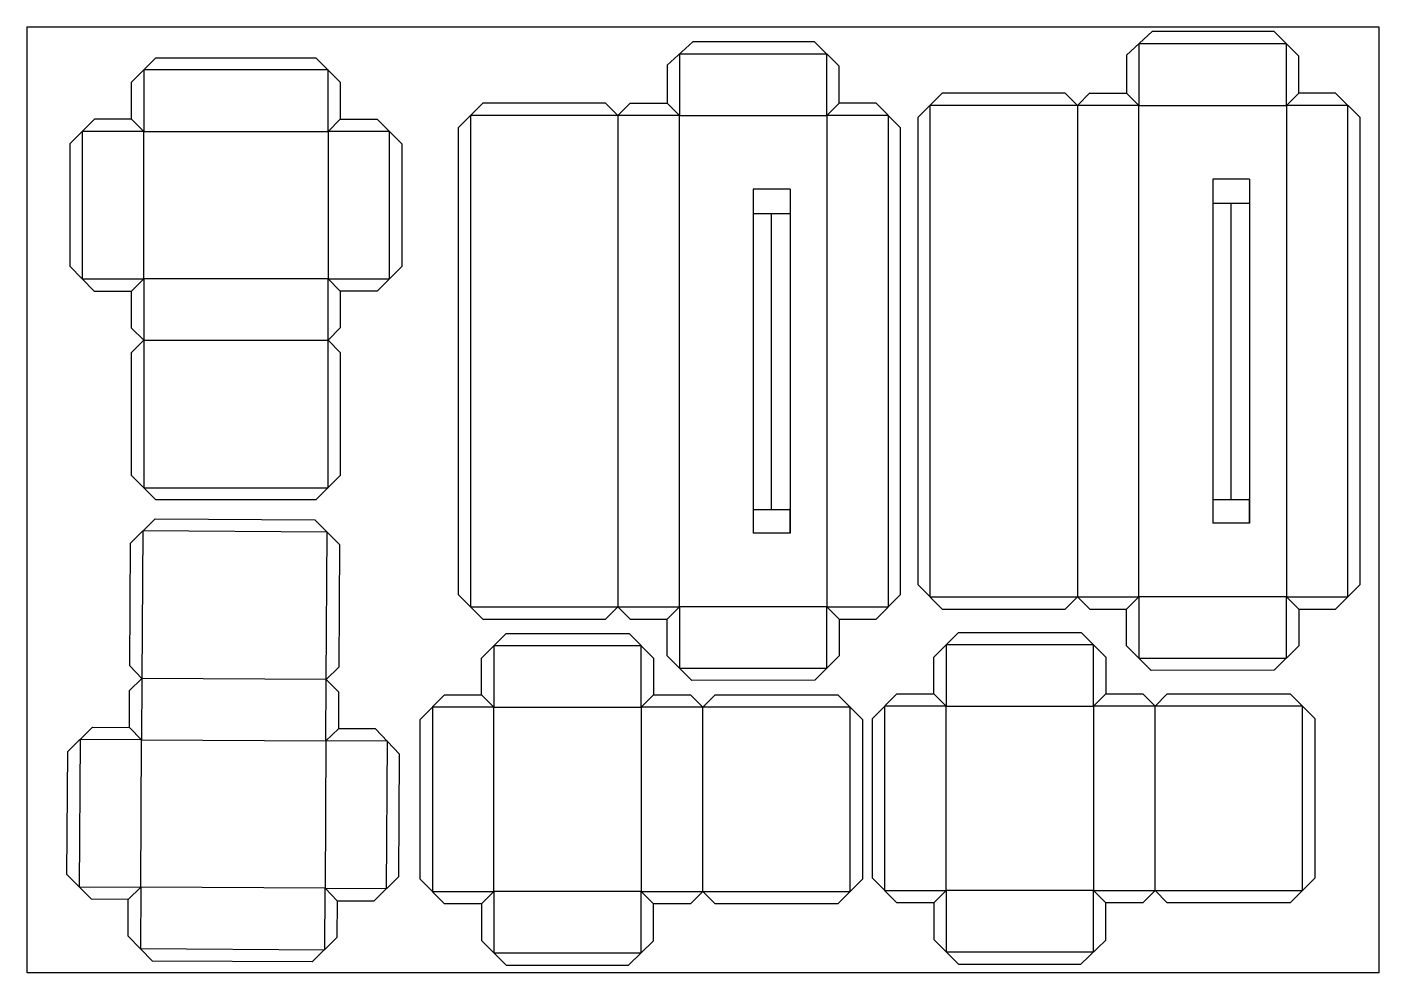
# Model space of a CAD drawing. Header units: millimetres. Extents: x 2827 to 3927, y 967 to 1737.
import ezdxf

# ---------------------------------------------------------------- set-up
doc = ezdxf.new("R2010")
doc.units = ezdxf.units.MM
doc.layers.add('Capa1', color=170, linetype='Continuous')

msp = doc.modelspace()

# ---------------------------------------------------------------- linework, layer by layer
for p, q in [((3681.2, 1673.4), (3561.2, 1673.4)), ((3561.2, 1673.4), (3561.2, 1273.4)), ((3307.3, 1665.2), (3187.3, 1665.2)), ((3187.3, 1665.2), (3187.3, 1265.2)), ((3821.2, 1613.4), (3791.2, 1613.4)), ((3791.2, 1613.4), (3791.2, 1333.4)), ((3821.2, 1613.4), (3821.2, 1333.4)), ((3821.2, 1613.4), (3821.2, 1593.4)), ((3447.3, 1605.2), (3417.3, 1605.2)), ((3417.3, 1605.2), (3417.3, 1325.2)), ((3447.3, 1605.2), (3447.3, 1325.2)), ((3447.3, 1605.2), (3447.3, 1585.2)), ((3821.2, 1333.4), (3821.2, 1353.4)), ((3447.3, 1325.2), (3447.3, 1345.2)), ((3821.2, 1333.4), (3791.2, 1333.4)), ((3447.3, 1325.2), (3417.3, 1325.2)), ((3187.3, 1265.2), (3307.3, 1265.2)), ((3561.2, 1273.4), (3681.2, 1273.4))]:
    msp.add_line(p, q)
for points in [[(2826.5, 1737.2), (3926.5, 1737.2), (3926.5, 967.2), (2826.5, 967.2)], [(3731.2, 1273.4), (3731.2, 1223.4), (3851.2, 1223.4), (3851.2, 1273.4), (3901.2, 1273.4), (3901.2, 1673.4), (3851.2, 1673.4), (3851.2, 1723.4), (3731.2, 1723.4), (3731.2, 1673.4), (3681.2, 1673.4), (3681.2, 1273.4)], [(3357.3, 1265.2), (3357.3, 1215.2), (3477.3, 1215.2), (3477.3, 1265.2), (3527.3, 1265.2), (3527.3, 1665.2), (3477.3, 1665.2), (3477.3, 1715.2), (3357.3, 1715.2), (3357.3, 1665.2), (3307.3, 1665.2), (3307.3, 1265.2)], [(3071.4, 1652.2), (3071.4, 1702.2), (2921.4, 1702.2), (2921.4, 1652.2), (2871.4, 1652.2), (2871.4, 1532.2), (2921.4, 1532.2), (2921.4, 1482.2), (3071.4, 1482.2), (3071.4, 1532.2), (3121.4, 1532.2), (3121.4, 1652.2)], [(3851.2, 1273.4), (3731.2, 1273.4), (3731.2, 1673.4), (3851.2, 1673.4)], [(3477.3, 1265.2), (3357.3, 1265.2), (3357.3, 1665.2), (3477.3, 1665.2)], [(2921.4, 1652.2), (3071.4, 1652.2), (3071.4, 1532.2), (2921.4, 1532.2)], [(3206.3, 1183.5), (3156.3, 1183.5), (3156.3, 1033.5), (3206.3, 1033.5), (3206.3, 983.5), (3326.3, 983.5), (3326.3, 1033.5), (3376.3, 1033.5), (3376.3, 1183.5), (3326.3, 1183.5), (3326.3, 1233.5), (3206.3, 1233.5)], [(3574.3, 1184.3), (3524.3, 1184.3), (3524.3, 1034.3), (3574.3, 1034.3), (3574.3, 984.3), (3694.3, 984.3), (3694.3, 1034.3), (3744.3, 1034.3), (3744.3, 1184.3), (3694.3, 1184.3), (3694.3, 1234.3), (3574.3, 1234.3)], [(2919, 1037), (2918.7, 987), (3068.7, 986.1), (3069, 1036.1), (3119, 1035.8), (3119.7, 1155.8), (3069.7, 1156.1), (3070, 1206.1), (2920, 1207), (2919.7, 1157), (2869.7, 1157.3), (2869, 1037.3)], [(3206.3, 1033.5), (3206.3, 1183.5), (3326.3, 1183.5), (3326.3, 1033.5)], [(3574.3, 1034.3), (3574.3, 1184.3), (3694.3, 1184.3), (3694.3, 1034.3)], [(3069, 1036.1), (2919, 1037), (2919.7, 1157), (3069.7, 1156.1)]]:
    msp.add_lwpolyline(points, close=True)
for points in [[(2921.4, 1482.2), (2921.4, 1362.2), (3071.4, 1362.2), (3071.4, 1482.2)], [(3070, 1206.1), (3070.8, 1326.1), (2920.8, 1327), (2920, 1207)], [(3376.3, 1033.5), (3496.3, 1033.5), (3496.3, 1183.5), (3376.3, 1183.5)], [(3744.3, 1034.3), (3864.3, 1034.3), (3864.3, 1184.3), (3744.3, 1184.3)]]:
    msp.add_lwpolyline(points)
at = {"layer": 'Capa1'}
for p, q in [((3691.2, 1683.4), (3721.2, 1683.4)), ((3317.3, 1675.2), (3347.3, 1675.2)), ((3447.3, 1585.2), (3417.3, 1585.2)), ((3432.3, 1344.1), (3432.3, 1585.2)), ((3821.2, 1593.4), (3791.2, 1593.4)), ((3806.2, 1352.3), (3806.2, 1593.4)), ((3447.3, 1344.1), (3417.3, 1344.1)), ((3821.2, 1352.3), (3791.2, 1352.3))]:
    msp.add_line(p, q, dxfattribs=at)
for points in [[(3851.2, 1673.4), (3861.2, 1683.4), (3861.2, 1713.4), (3841.2, 1733.4), (3742.1, 1733.4), (3721.2, 1714.3), (3721.2, 1683.4), (3731.2, 1673.4)], [(3477.3, 1665.2), (3487.3, 1675.2), (3487.3, 1705.2), (3467.3, 1725.2), (3368.2, 1725.2), (3347.3, 1706.1), (3347.3, 1675.2), (3357.3, 1665.2)], [(2921.4, 1652.2), (2911.4, 1662.2), (2911.4, 1692.2), (2931.4, 1712.2), (3061.4, 1712.2), (3081.4, 1692.2), (3081.4, 1662.2), (3071.4, 1652.2)], [(3691.2, 1683.5), (3681.2, 1673.4), (3671.2, 1683.4), (3571.2, 1683.4), (3551.2, 1663.5), (3551.2, 1283.4), (3571.2, 1263.4), (3671.2, 1263.4), (3681.2, 1273.4), (3691.2, 1263.4), (3721.2, 1263.4)], [(3861.2, 1263.4), (3891.2, 1263.4), (3911.2, 1283.4), (3911.2, 1663.4), (3891.2, 1683.4), (3861.2, 1683.4)], [(3317.3, 1675.3), (3307.3, 1665.2), (3297.3, 1675.2), (3197.3, 1675.2), (3177.3, 1655.2), (3177.3, 1275.2), (3197.3, 1255.2), (3297.3, 1255.2), (3307.3, 1265.2), (3317.3, 1255.2), (3347.3, 1255.2)], [(3487.3, 1255.2), (3517.3, 1255.2), (3537.3, 1275.2), (3537.3, 1655.2), (3517.3, 1675.2), (3487.3, 1675.2)], [(2911.4, 1662.2), (2881.4, 1662.2), (2861.4, 1642.2), (2861.4, 1542.5), (2881.1, 1522.2), (2911.4, 1522.2), (2921.4, 1532.2)], [(3081.4, 1662.2), (3111.4, 1662.2), (3131.4, 1642.2), (3131.4, 1542.2), (3111.4, 1522.2), (3081.4, 1522.2)], [(3071.4, 1532.2), (3081.4, 1522.2), (3081.4, 1492.2), (3071.4, 1482.2), (3081.4, 1472.2), (3081.4, 1372.2), (3061.4, 1352.2), (2931.4, 1352.2), (2911.4, 1372.2), (2911.4, 1472.2), (2921.4, 1482.2), (2911.4, 1492.1), (2911.4, 1522.2)], [(2919.7, 1157), (2909.8, 1167.1), (2910, 1197.1), (2920, 1207), (2910.1, 1217.1), (2910.7, 1317.1), (2930.8, 1336.9), (3060.8, 1336.1), (3080.7, 1316), (3080.1, 1216), (3070, 1206.1), (3080, 1196.1), (3079.8, 1166)], [(3477.3, 1265.2), (3487.3, 1255.2), (3487.3, 1225.2), (3467.4, 1205.4), (3367.3, 1205.2), (3347.3, 1225.2), (3347.3, 1255.2), (3357.3, 1265.2)], [(3851.2, 1273.4), (3861.2, 1263.4), (3861.2, 1233.4), (3841.3, 1213.6), (3741.2, 1213.4), (3721.2, 1233.4), (3721.2, 1263.4), (3731.2, 1273.4)], [(3196.3, 1193.5), (3196.3, 1223.5), (3216.3, 1243.5), (3316.3, 1243.5), (3336.3, 1223.5), (3336.3, 1193.5)], [(3564.3, 1194.3), (3564.3, 1224.3), (3584.3, 1244.3), (3684.3, 1244.3), (3704.3, 1224.3), (3704.3, 1194.3)], [(3206.3, 1033.5), (3196.3, 1023.5), (3166.3, 1023.5), (3146.3, 1043.5), (3146.3, 1173.5), (3166.3, 1193.5), (3196.3, 1193.5), (3206.3, 1183.5)], [(3326.3, 1183.5), (3336.3, 1193.5), (3366.3, 1193.5), (3376.3, 1183.5), (3386.3, 1193.5), (3486.3, 1193.5), (3506.3, 1173.5), (3506.3, 1043.5), (3486.3, 1023.5), (3386.3, 1023.5), (3376.3, 1033.5), (3366.4, 1023.5), (3336.3, 1023.5)], [(3574.3, 1034.3), (3564.3, 1024.3), (3534.3, 1024.3), (3514.3, 1044.3), (3514.3, 1174.3), (3534.3, 1194.3), (3564.3, 1194.3), (3574.3, 1184.3)], [(3694.3, 1184.3), (3704.3, 1194.3), (3734.3, 1194.3), (3744.3, 1184.3), (3754.3, 1194.3), (3854.3, 1194.3), (3874.3, 1174.3), (3874.3, 1044.3), (3854.3, 1024.3), (3754.3, 1024.3), (3744.3, 1034.3), (3734.4, 1024.3), (3704.3, 1024.3)], [(2908.9, 1027.1), (2878.9, 1027.3), (2859, 1047.4), (2859.7, 1147.4), (2879.8, 1167.2), (2909.8, 1167.1)], [(3078.9, 1026), (3108.9, 1025.8), (3129, 1045.7), (3129.6, 1145.4), (3110.1, 1165.8), (3079.8, 1166), (3069.7, 1156.1)], [(3069, 1036.1), (3078.9, 1026), (3078.7, 996), (3058.6, 976.2), (2928.6, 976.9), (2908.7, 997.1), (2908.9, 1027.1), (2919, 1037)], [(3564.3, 1024.3), (3564.3, 994.3), (3584.3, 974.3), (3684, 974.3), (3704.3, 993.9), (3704.3, 1024.3), (3694.3, 1034.3)], [(3196.3, 1023.5), (3196.3, 993.5), (3216.3, 973.5), (3315.9, 973.5), (3336.3, 993.2), (3336.3, 1023.5), (3326.3, 1033.5)]]:
    msp.add_lwpolyline(points, dxfattribs=at)

doc.saveas('drawing.dxf')
